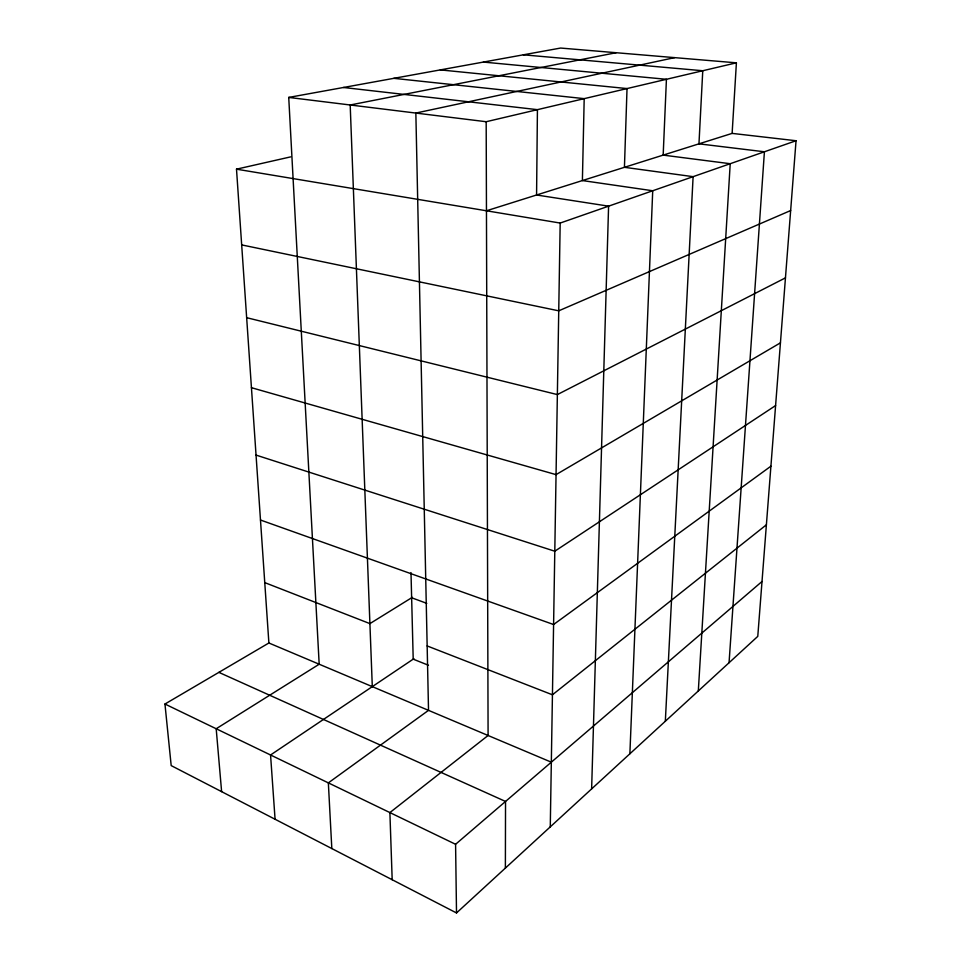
<?xml version="1.0" encoding="UTF-8"?>
<svg xmlns="http://www.w3.org/2000/svg" width="961" height="961" viewBox="0 0 961 961"><rect width="100%" height="100%" fill="white"/><g stroke="black" fill="none" stroke-linecap="round" stroke-linejoin="round"><path stroke-width="1.44" d="M505.378 868.083L505.534 801.45L218.868 672.364M550.269 826.88L560.179 223.06L796.044 140.738L757.773 636.374L456.511 912.95L171.19 765.605L164.956 704.029L268.888 642.993L551.326 762.181M591.628 788.897L608.589 206.159L536.574 194.999L537.427 109.662L343.461 87.487M629.875 753.784L652.723 190.758L582.39 180.56L584.192 98.647L393.83 78.334M665.336 721.23L693.109 176.668L624.434 167.31L627.028 88.568L440.318 69.901M698.311 690.959L730.216 163.718L663.174 155.117L666.429 79.295L483.383 62.081M486.458 210.783L732.126 133.387L736.402 62.825L560.611 48.05L288.732 97.421L319.184 664.219L216.189 728.75L221.619 791.648M729.051 662.742L764.415 151.778L698.959 143.838L702.767 70.742L523.373 54.813M456.511 912.95L455.586 844.287L762.013 581.501M766.385 524.802L552.431 694.791L427.152 645.936M770.914 466.193L553.584 624.53L260.479 520.021M413.915 658.681L270.558 754.986L275.074 819.252M775.599 405.566L554.785 551.218L256.046 455.094M412.353 597.322L369.913 623.617L264.768 582.618M780.44 342.837L556.047 474.638L251.434 387.691M785.461 277.861L557.356 394.587L246.653 317.683M790.651 210.543L558.737 310.823L241.667 244.899M288.732 97.421L486.182 121.723L736.402 62.825M268.888 642.993L236.502 169.172L290.63 156.883M674.658 57.636L415.849 113.062L428.522 710.347L328.35 782.879L331.821 848.563M616.145 52.723L350.188 104.989L372.303 686.635M732.126 133.387L796.044 140.738M236.502 169.172L560.179 223.06M411.644 597.766L426.78 603.352M428.45 665.252L413.206 659.162L410.996 572.588M164.956 704.029L455.586 844.287M392.184 879.735L389.89 812.586L488.092 735.489L486.182 121.723"/></g></svg>
